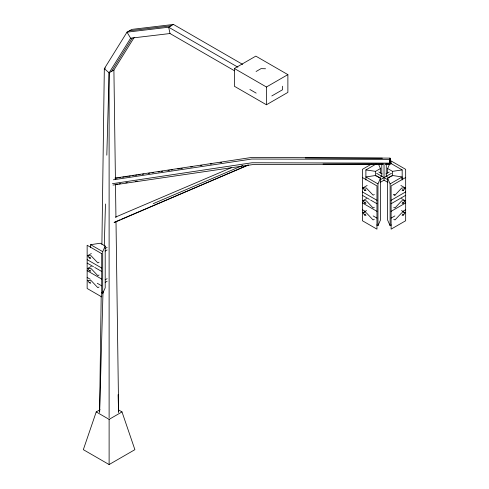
<?xml version="1.0" encoding="UTF-8"?>
<svg xmlns="http://www.w3.org/2000/svg" width="489" height="489" viewBox="0 0 489 489"><rect width="100%" height="100%" fill="white"/><g stroke="black" fill="none" stroke-linecap="round" stroke-linejoin="round"><path stroke-width="0.73" d="M109.114 464.55L109.114 419.366L122.005 411.921L134.897 449.666L109.114 464.55L83.332 449.666L96.223 411.921L100.092 409.69M109.114 417.734L109.114 72.818L130.618 38.203L170.007 33.527L234.586 70.813M385.454 163.986L390.014 163.962L390.014 158.118L251.749 157.434L114.884 178.106M390.014 158.442L390.014 163.962M389.984 164.231L389.996 158.21L389.984 164.231L385.418 164.218M99.585 412.196L101.186 296.163M101.901 244.256L104.322 68.68L127.006 32.164L131.798 29.401L173.467 24.45L242.672 64.407M99.652 412.203L103.014 291.701M104.285 245.943L105.459 203.999M106.816 155.184L109.114 72.818L104.322 68.68L105.52 67.989M101.443 292.679L102.714 293.412L102.714 251.646L105.196 246.065L100.306 243.241L90.642 244.677L90.642 247.715M102.714 293.412L105.196 287.832L105.196 246.065M377.96 183.907L380.442 178.326L375.552 175.502L365.888 176.939L377.96 183.907L377.96 225.673L376.689 224.94M387.624 173.094L387.624 168.534L389.482 164.353M377.96 225.673L380.442 220.093L380.442 178.326M111.51 71.437L132.219 38.099M109.114 72.818L113.906 70.049L134.218 37.36M402.062 190.71L403.492 190.258L405.179 187.935L400.888 185.459M402.062 203.503L403.492 203.045L405.179 200.728L401.5 198.601M402.062 215.484L403.492 215.032L405.179 212.709L401.5 210.582M393.633 194.836L394.971 195.178L401.762 188.008L405.179 187.935M173.467 24.45L168.674 27.219L127.006 32.164L130.618 38.203M234.384 68.497L255.826 56.119L287.88 74.628L287.88 92.39L266.438 104.768L234.384 86.266L234.384 68.497L266.438 87.005L287.88 74.628M256.065 71.51L261.04 68.637L265.533 68.753M271.798 95.948L282.52 89.762L282.52 86.223M90.752 258.455L89.328 257.996L87.641 255.674L91.321 253.553M105.172 248.479L107.122 247.348M89.328 257.996L90.532 257.3M105.172 251.065L107.122 249.94M90.752 271.242L89.328 270.79L87.641 268.467L91.321 266.34M99.053 262.22L97.849 262.917L91.058 255.747L87.641 255.674M89.328 270.79L90.532 270.093M99.053 275.014L97.849 275.71L91.058 268.54L87.641 268.467M99.053 286.994L97.849 287.691L91.058 280.521L87.641 280.448L89.328 282.77L90.532 282.074M105.172 279.806L107.122 278.675M105.172 282.391L107.122 281.267M371.261 164.231L362.398 169.347L362.398 220.741L376.958 229.152L376.958 185.924L362.398 177.513M365.888 179.976L365.888 169.927L376.053 164.059M365.888 169.927L375.552 171.358L380.442 168.534L378.584 164.353M379.189 177.8L381.793 176.297M385.986 173.876L389.238 172M366.004 190.71L364.574 190.258L362.887 187.935L367.178 185.459M380.13 179.848L391.481 173.289M364.574 190.258L365.778 189.561M380.13 182.434L384.03 180.178L387.936 182.434M388.229 177.758L391.481 175.881M390.106 225.673L387.624 220.093L387.624 178.326L392.514 175.502L402.172 176.939L390.106 183.907L390.106 225.673L391.377 224.94M366.004 203.503L364.574 203.045L362.887 200.728L366.567 198.601M374.299 194.481L373.095 195.178L366.304 188.008L362.887 187.935M401.683 178.668L402.893 177.972M405.668 177.513L391.108 185.924L391.108 229.152L405.668 220.741L405.668 169.347L391.108 160.936L391.108 163.907M364.574 203.045L365.778 202.354M366.004 215.484L364.574 215.032L362.887 212.709L366.567 210.582M374.299 207.275L373.095 207.966L366.304 200.802L362.887 200.728M364.574 215.032L365.778 214.335M391.108 200.307L405.668 191.896M391.108 203.73L405.668 195.325M374.299 219.255L373.095 219.946L366.304 212.782L362.887 212.709M391.108 211.346L405.668 202.935M391.108 218.112L394.904 215.918M402.502 211.529L405.668 209.702M114.065 222.623L248.186 164.952M115.483 217.128L231.597 167.599M153.222 203.662L242.758 165.471M114.548 222.147L120.147 219.757M121.547 219.158L248.155 165.154M115.887 178.24L117.397 178.014M118.906 177.788L120.416 177.562M122.684 177.226L124.194 177M125.704 176.773L127.213 176.541M128.729 176.315L130.239 176.089M132.501 175.753L134.017 175.527M135.526 175.3L137.036 175.074M138.546 174.842L140.056 174.616M142.323 174.28L143.833 174.053M148.369 173.375L149.878 173.149M152.146 172.806L153.656 172.58M158.185 171.902L159.695 171.676M161.205 171.45L162.721 171.217M168.008 170.429L169.518 170.203M171.028 169.976L172.538 169.75M177.825 168.956L179.335 168.729M180.851 168.503L182.36 168.277M190.667 167.03L192.177 166.804M200.49 165.557L202 165.331M210.307 164.084L211.816 163.858M220.129 162.611L221.639 162.385M113.399 179.787L251.762 159.035L390.008 159.396M112.458 183.687L252.037 162.758L390.002 163.118M116.003 184.316L117.513 184.09M119.016 183.864L120.52 183.638M125.795 182.843L127.299 182.617M135.581 181.376L137.091 181.15M387.624 168.534L392.514 171.358L402.172 169.927L402.172 179.976M113.008 185.056L252.373 164.646L383.174 163.998M129.402 30.783L171.071 25.831M405.179 200.728L401.762 200.802L394.971 207.966L393.767 207.275M405.179 212.709L401.762 212.782L394.971 219.946L393.767 219.255M305.277 157.99L382.367 158.191M323.04 164.059L383.138 164.212M89.328 282.77L90.752 283.223M237.88 67.176L168.674 27.219L170.007 33.527M390.106 162.959L402.172 169.927M249.879 89.487L256.169 93.118M378.828 172L382.08 173.876M386.273 176.297L388.877 177.8M376.585 173.289L387.936 179.848M402.288 189.561L403.492 190.258M376.585 175.881L379.837 177.758M393.767 194.481L394.971 195.178M402.288 202.354L403.492 203.045M402.288 214.335L403.492 215.032M362.398 191.896L376.958 200.307M362.398 195.325L369.36 199.341M370.625 200.074L376.958 203.73M362.398 202.935L376.958 211.346M362.398 209.702L365.558 211.529M373.156 215.918L376.958 218.112M90.642 244.677L102.714 251.646M87.146 259.635L101.712 268.045M87.146 263.064L93.478 266.719M94.744 267.446L101.712 271.468M87.146 270.674L101.712 279.085M87.146 277.446L90.312 279.274M97.28 283.29L101.712 285.851M118.784 410.063L122.005 411.921M96.223 411.921L109.114 419.366M387.624 178.326L390.106 183.907M118.1 394.66L118.576 412.203M113.906 70.049L115.422 179.261M115.496 184.61L115.948 217.446M116.003 221.266L118.644 412.196M392.514 171.358L392.514 175.912M386.273 163.815L386.273 176.627M384.03 163.601L384.03 180.178M381.793 163.815L381.793 176.627M380.442 168.534L380.442 173.094M375.552 171.358L375.552 175.912M266.438 87.005L266.438 104.768M101.712 253.663L87.146 245.258L87.146 288.479L101.712 296.89L101.712 253.663"/></g></svg>
